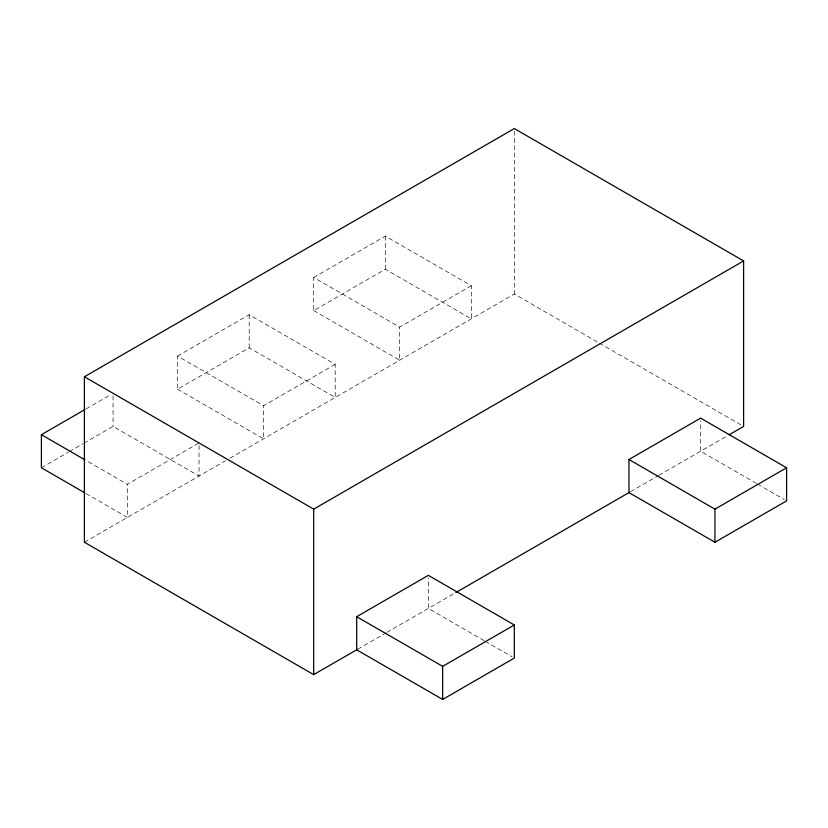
<?xml version="1.0" encoding="UTF-8"?>
<svg xmlns="http://www.w3.org/2000/svg" width="828" height="828" viewBox="0 0 828 828"><rect width="100%" height="100%" fill="white"/><g stroke="black" fill="none" stroke-linecap="round" stroke-linejoin="round"><path stroke-width="0.62" stroke-dasharray="4.14 3.1" d="M86.184 408.825L110.817 394.604M177.544 356.081L249.197 314.712L335.185 364.361L335.185 397.45L249.197 347.812L177.544 389.181L177.544 356.081L263.532 405.73L335.185 364.361M313.688 277.483L385.341 236.115L471.318 285.753L471.318 318.852L385.341 269.214L313.688 310.583L313.688 277.483L399.665 327.122L471.318 285.753M41.4 467.779L68.269 452.264M69.386 451.622L82.821 443.86M83.949 443.218L113.053 426.41L199.041 476.059L199.041 442.959L127.388 484.328L86.071 460.471M84.394 542.247L225.464 460.803M229.936 458.215L514.312 294.033L598.199 342.461M357.799 649.162L385.786 632.996M386.904 632.354L454.758 593.179M630.532 491.697L658.519 475.541M659.191 475.148L727.936 435.466M599.317 343.113L741.37 425.116M756.45 483.469L700.612 451.229L700.612 420.686M757.568 484.111L784.364 499.584M313.688 310.583L399.665 360.221L399.665 327.122M177.544 389.181L263.532 438.819L263.532 405.73M484.163 640.675L428.335 608.435L428.335 577.882M485.28 641.317L512.087 656.79M86.071 493.571L127.388 517.428L127.388 484.328M514.312 131.135L514.312 294.033M385.341 236.115L385.341 269.214M249.197 314.712L249.197 347.812M113.053 395.867L113.053 426.41"/><path stroke-width="1.24" d="M357.344 649.421L313.688 674.623L84.394 542.247L84.394 376.771L514.312 128.557L743.606 260.934L743.606 426.41L729.054 434.814M84.953 492.929L41.4 467.779L41.4 434.69L85.067 409.477M84.394 376.771L313.688 509.148L743.606 260.934M356.682 616.705L428.335 575.336L514.312 624.985L514.312 658.074L442.659 699.443L356.682 649.804L356.682 616.705L442.659 666.354L514.312 624.985M628.959 459.509L700.612 418.14L786.6 467.779L786.6 500.878L714.947 542.247L628.959 492.598L628.959 459.509L714.947 509.148L786.6 467.779M455.876 592.537L629.404 492.339M41.4 434.69L84.953 459.83M714.947 509.148L714.947 542.247M442.659 666.354L442.659 699.443M313.688 509.148L313.688 674.623"/></g></svg>
